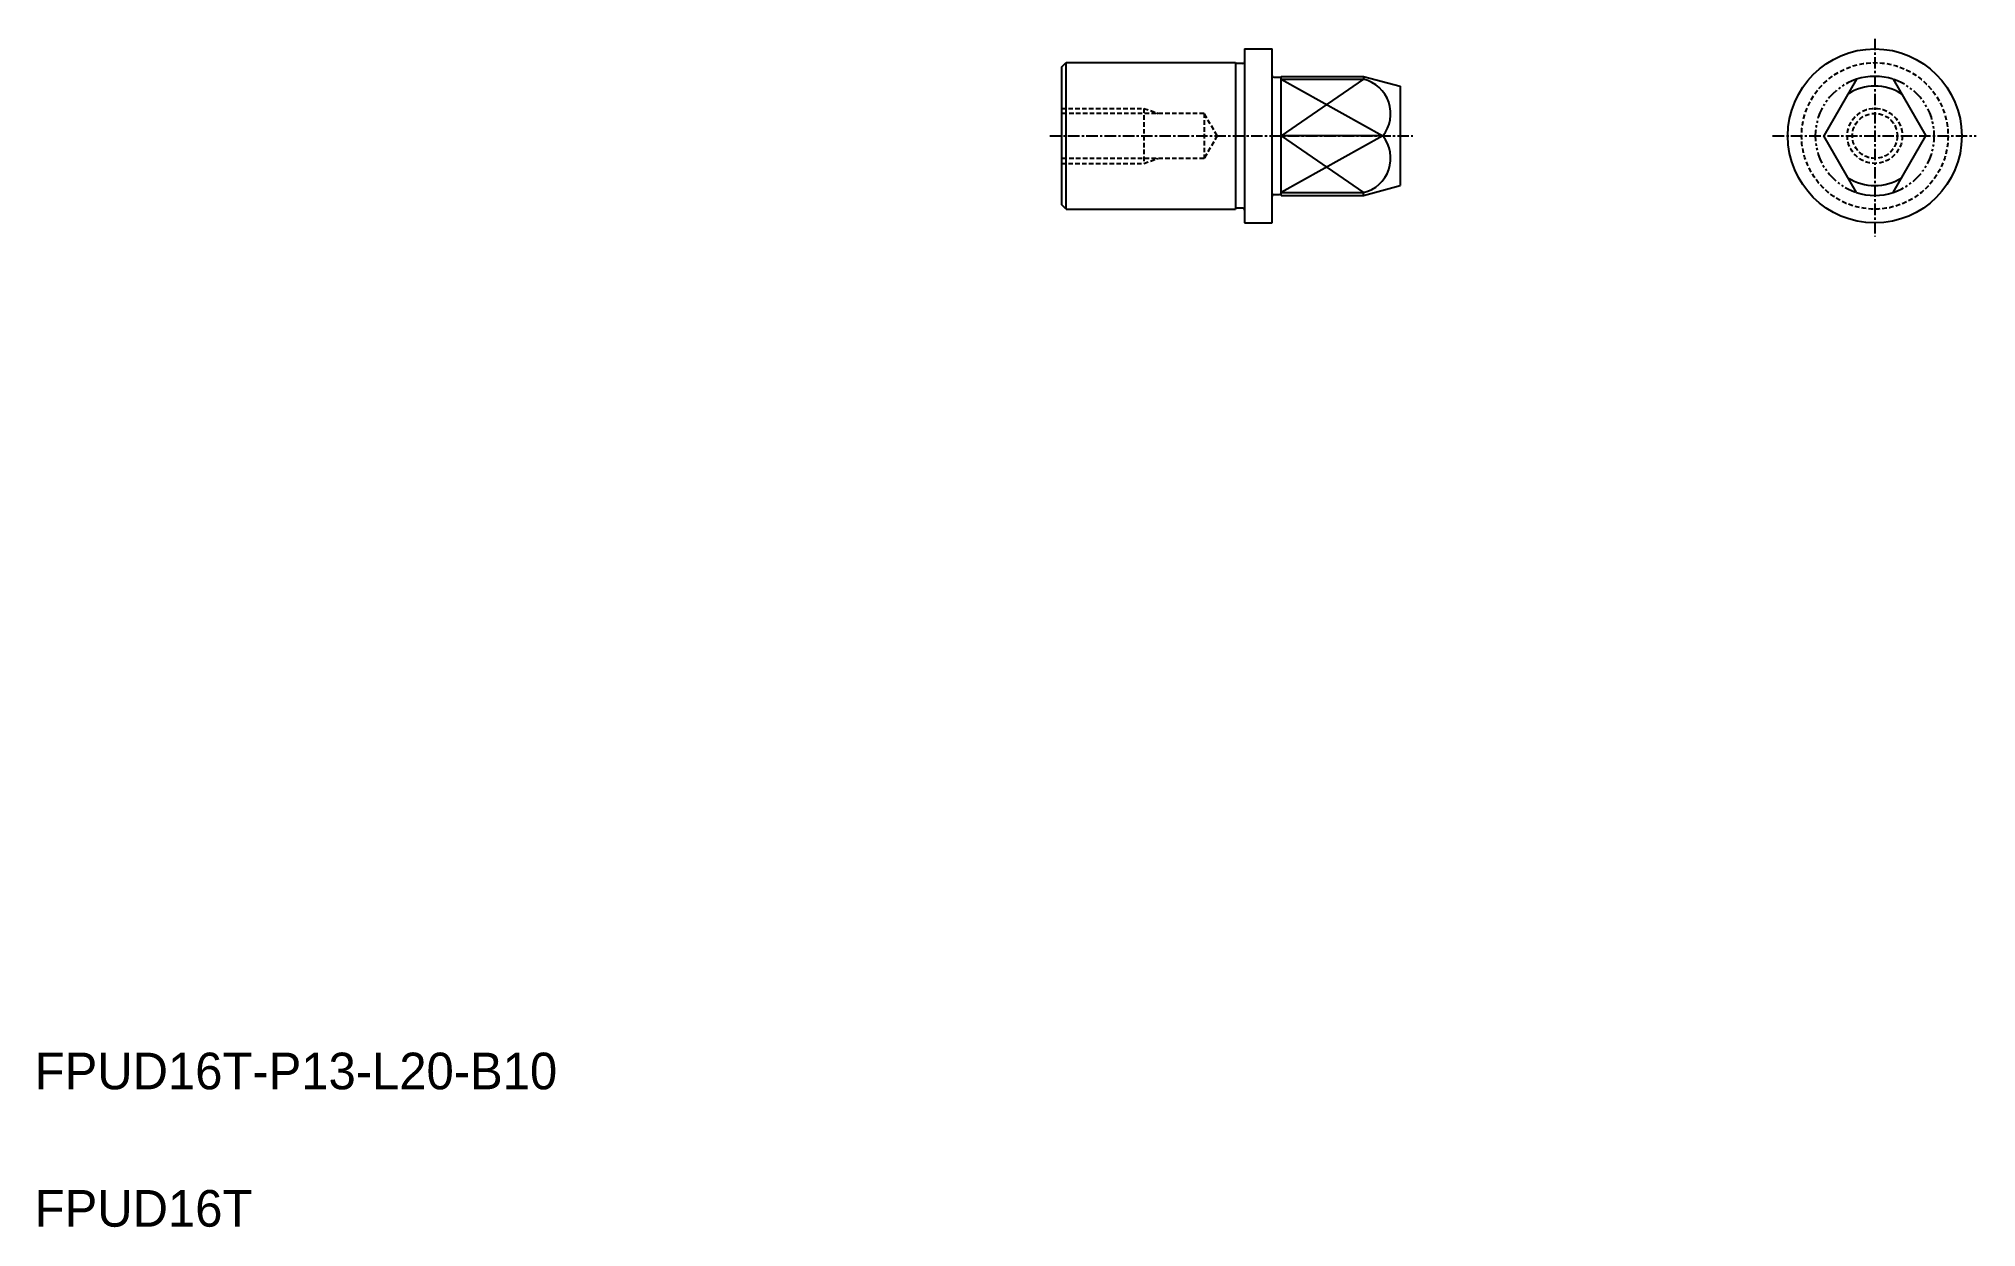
# Model space of a CAD drawing. Extents: x -13 to 199, y 70 to 200.
import ezdxf

# ---------------------------------------------------------------- set-up
doc = ezdxf.new("R2010")
doc.units = 0
for name, pattern in [('CENTER', [2, 1.25, -0.25, 0.25, -0.25]), ('DASHED', [0.75, 0.5, -0.25]), ('PHANTOM', [2.5, 1.25, -0.25, 0.25, -0.25, 0.25, -0.25])]:
    doc.linetypes.add(name, pattern=pattern)
doc.layers.get('0').update_dxf_attribs({"linetype": 'CONTINUOUS'})
doc.layers.add('CENTER', color=1, linetype='CENTER')

msp = doc.modelspace()

# ---------------------------------------------------------------- linework, layer by layer
at = {"color": 7, "linetype": 'CONTINUOUS'}
for p, q in [((99.13, 196.77), (99.63, 197.27)), ((99.63, 181.27), (99.63, 197.27)), ((99.63, 197.27), (118.13, 197.27)), ((104.76, 197.27), (104.76, 197.27)), ((109.88, 197.27), (109.88, 197.27)), ((118.13, 197.27), (118.13, 181.27)), ((118.93, 197.17), (118.3, 197.17)), ((119.13, 198.77), (119.13, 179.77)), ((119.13, 198.77), (122.13, 198.77)), ((122.13, 179.77), (122.13, 198.77)), ((99.13, 196.77), (99.13, 181.77)), ((122.33, 195.67), (122.96, 195.67)), ((123.13, 195.77), (132.13, 195.77)), ((123.13, 182.77), (123.13, 195.77)), ((123.13, 195.45), (132.13, 195.45)), ((132.13, 195.77), (132.13, 195.45)), ((132.13, 195.77), (136.13, 194.69)), ((185.98, 195.45), (182.41, 189.27)), ((189.98, 195.45), (193.55, 189.27)), ((136.13, 194.69), (136.13, 183.84)), ((134.25, 189.27), (123.13, 189.27)), ((185.98, 183.08), (182.41, 189.27)), ((189.98, 183.08), (193.55, 189.27)), ((122.33, 182.87), (122.96, 182.87)), ((123.13, 183.08), (132.13, 183.08)), ((123.13, 182.77), (132.13, 182.77)), ((132.13, 182.77), (136.13, 183.84)), ((132.13, 182.77), (132.13, 183.08)), ((99.63, 181.27), (99.13, 181.77)), ((99.63, 181.27), (118.13, 181.27)), ((118.93, 181.37), (118.3, 181.37)), ((119.13, 179.77), (122.13, 179.77))]:
    msp.add_line(p, q, dxfattribs=at)
at = {"color": 3, "linetype": 'CONTINUOUS'}
for p, q in [((132.13, 195.45), (123.13, 189.27)), ((123.13, 195.45), (134.25, 189.27)), ((123.13, 189.27), (132.13, 183.08)), ((134.25, 189.27), (123.13, 183.08))]:
    msp.add_line(p, q, dxfattribs=at)
at = {"color": 3, "linetype": 'DASHED'}
for p, q in [((99.13, 192.27), (108.13, 192.27)), ((114.71, 191.73), (99.13, 191.73)), ((108.13, 192.27), (108.13, 186.27)), ((108.13, 192.27), (109.69, 191.73)), ((116.13, 189.27), (114.71, 191.73)), ((114.71, 191.73), (114.71, 186.81)), ((116.13, 189.27), (114.71, 186.81)), ((114.71, 186.81), (99.13, 186.81)), ((99.13, 186.27), (108.13, 186.27)), ((108.13, 186.27), (109.69, 186.81))]:
    msp.add_line(p, q, dxfattribs=at)
at = {"color": 7, "linetype": 'CONTINUOUS'}
msp.add_circle((187.98, 189.27), 9.5, dxfattribs=at)
at = {"color": 3, "linetype": 'DASHED'}
for radius in [8, 3, 2.46]:
    msp.add_circle((187.98, 189.27), radius, dxfattribs=at)
at = {"color": 7, "linetype": 'CONTINUOUS'}
for centre, radius, start, end in [((118.3, 197.37), 0.2, 210, 270), ((118.93, 197.37), 0.2, 270, 0), ((122.33, 195.87), 0.2, 180, 270), ((122.96, 195.87), 0.2, 270, 330), ((131.21, 191.68), 3.88, 321.5979, 76.2807), ((187.98, 189.27), 6.5, 72.0798, 107.9202), ((187.98, 189.27), 5.43, 57.2819, 122.7181), ((131.21, 186.85), 3.88, 283.7193, 38.4021), ((187.98, 189.27), 5.43, 237.2819, 302.7181), ((122.33, 182.67), 0.2, 90, 180), ((122.96, 182.67), 0.2, 30, 90), ((187.98, 189.27), 6.5, 252.0798, 287.9202), ((118.3, 181.17), 0.2, 90, 150), ((118.93, 181.17), 0.2, 0, 90)]:
    msp.add_arc(centre, radius, start, end, dxfattribs=at)
at = {"color": 3, "linetype": 'PHANTOM'}
for start, end in [(107.9202, 252.0798), (287.9202, 72.0798)]:
    msp.add_arc((187.98, 189.27), 6.5, start, end, dxfattribs=at)
at = {"layer": 'CENTER', "color": 1, "linetype": 'CENTER'}
for p, q in [((187.98, 199.87), (187.98, 178.3)), ((97.84, 189.27), (137.5, 189.27)), ((176.82, 189.27), (199.06, 189.27))]:
    msp.add_line(p, q, dxfattribs=at)

# ---------------------------------------------------------------- texts
at = {"color": 7, "linetype": 'CONTINUOUS'}
for s, p in [('FPUD16T-P13-L20-B10', (-13.04, 85.17)), ('FPUD16T', (-13.04, 70.17))]:
    msp.add_text(s, height=4, dxfattribs=at).set_placement(p)

doc.saveas('drawing.dxf')
